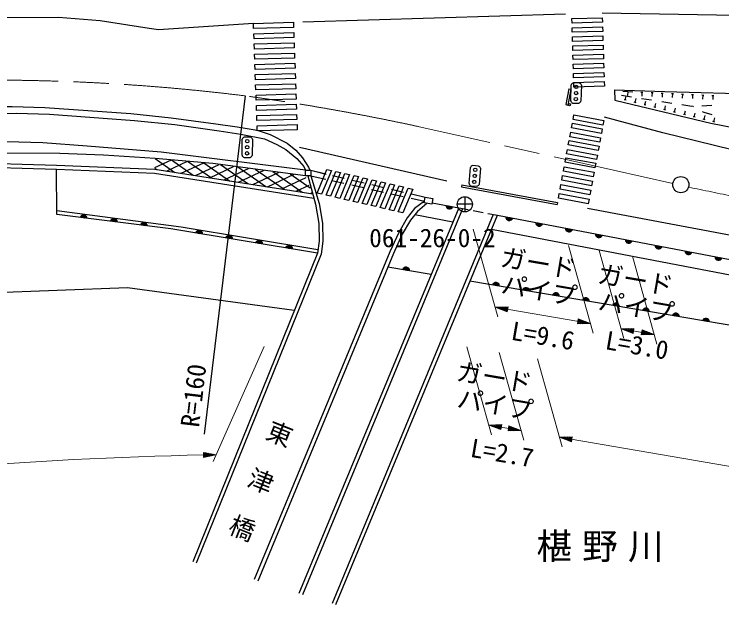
# Model space of a CAD drawing. Units: millimetres, scale not verified. Extents: x 40000 to 680000, y 20000 to 380000.
# Drawn here: x 303807 to 373598, y 256366 to 315126 of the extents above; entities that cross this region are included whole.
import ezdxf
from ezdxf.enums import TextEntityAlignment as Align

# ---------------------------------------------------------------- set-up
doc = ezdxf.new("R2010")
doc.units = ezdxf.units.MM
doc.header["$LTSCALE"] = 1000
doc.linetypes.add('CHAIN', pattern=[18.5, 12, -1.5, 3.5, -1.5])
for name, color, linetype, lineweight in [('M-BGD', 7, 'Continuous', 25), ('M-BMK', 2, 'CHAIN', 13), ('M-BMK-OTRS', 5, 'Continuous', 25), ('M-BMK-SRVR', 3, 'Continuous', 25), ('M-STR-HTXT', 7, 'Continuous', 13), ('M-STR-STRC', 7, 'Continuous', 25)]:
    doc.layers.add(name, color=color, linetype=linetype, lineweight=lineweight)
doc.styles.add('@ＭＳ ゴシック', font='')
doc.styles.add('ＭＳ ゴシック', font='')
doc.styles.get('@ＭＳ ゴシック').set_extended_font_data('@MS Gothic')
doc.styles.get('ＭＳ ゴシック').set_extended_font_data('MS Gothic')

msp = doc.modelspace()

# ---------------------------------------------------------------- linework, layer by layer
at = {"layer": 'M-BGD'}
for p, q in [((358196, 315124), (332289, 314347)), ((358809, 314686), (361808, 314776)), ((361808, 314776), (361822, 314326)), ((358823, 314236), (358809, 314686)), ((361822, 314326), (358823, 314236)), ((358836, 313786), (361835, 313876)), ((358850, 313336), (358836, 313786)), ((361849, 313426), (358850, 313336)), ((361835, 313876), (361849, 313426)), ((358863, 312887), (361862, 312977)), ((358877, 312437), (358863, 312887)), ((361862, 312977), (361876, 312527)), ((361876, 312527), (358877, 312437)), ((358890, 311987), (361889, 312077)), ((358904, 311537), (358890, 311987)), ((361889, 312077), (361903, 311627)), ((361903, 311627), (358904, 311537)), ((358917, 311087), (361916, 311177)), ((358931, 310638), (358917, 311087)), ((361930, 310728), (358931, 310638)), ((361916, 311177), (361930, 310728)), ((358944, 310188), (361943, 310278)), ((358958, 309738), (358944, 310188)), ((361943, 310278), (361957, 309828)), ((361957, 309828), (358958, 309738)), ((358971, 309288), (361970, 309378)), ((358985, 308838), (358971, 309288)), ((361970, 309378), (361984, 308928)), ((361984, 308928), (358985, 308838)), ((358998, 308389), (361997, 308479)), ((359012, 307939), (358998, 308389)), ((362011, 308029), (359012, 307939)), ((361997, 308479), (362011, 308029)), ((358517, 307771), (358222, 306198)), ((358713, 307734), (358418, 306162)), ((358517, 307771), (358713, 307734)), ((363022, 307647), (363053, 306644)), ((363711, 307122), (364699, 306968)), ((363823, 307524), (364822, 307477)), ((364322, 307500), (364303, 307101)), ((365621, 307439), (365821, 307429)), ((365721, 307434), (365702, 307035)), ((366620, 307392), (366819, 307382)), ((366720, 307387), (366701, 306987)), ((367619, 307344), (367818, 307335)), ((367718, 307340), (367700, 306940)), ((368617, 307297), (368817, 307288)), ((368717, 307292), (368698, 306893)), ((369616, 307250), (369816, 307240)), ((369716, 307245), (369697, 306846)), ((370615, 307203), (370815, 307193)), ((370715, 307198), (370696, 306798)), ((371614, 307155), (371814, 307146)), ((371714, 307151), (371695, 306751)), ((372613, 307108), (372813, 307099)), ((372713, 307103), (372694, 306704)), ((364175, 306629), (363981, 306678)), ((364078, 306653), (364176, 307041)), ((365145, 306386), (364951, 306434)), ((365048, 306410), (365146, 306798)), ((365687, 306815), (366676, 306661)), ((366019, 306169), (366114, 306558)), ((367664, 306507), (368652, 306353)), ((358222, 306198), (358418, 306162)), ((366116, 306146), (365922, 306193)), ((367087, 305908), (366893, 305955)), ((366990, 305932), (367085, 306320)), ((368059, 305670), (367864, 305717)), ((367962, 305694), (368057, 306082)), ((368933, 305456), (369028, 305844)), ((369640, 306200), (370628, 306046)), ((370801, 305980), (370700, 306035)), ((371625, 306089), (372624, 306148)), ((358928, 304739), (359011, 305181)), ((359011, 305181), (361959, 304628)), ((369030, 305432), (368836, 305479)), ((370001, 305194), (369807, 305242)), ((369904, 305218), (369999, 305606)), ((370973, 304956), (370778, 305004)), ((370875, 304980), (370971, 305368)), ((371864, 305409), (371682, 305507)), ((371847, 304742), (371942, 305130)), ((372632, 305210), (371864, 305409)), ((358775, 303923), (358858, 304366)), ((358858, 304366), (361807, 303813)), ((361877, 304186), (358928, 304739)), ((361959, 304628), (361877, 304186)), ((371944, 304718), (371750, 304766)), ((372915, 304480), (372721, 304528)), ((372818, 304504), (372913, 304893)), ((361724, 303370), (358775, 303923)), ((361807, 303813), (361724, 303370)), ((358609, 303039), (358692, 303481)), ((361558, 302486), (358609, 303039)), ((358692, 303481), (361641, 302928)), ((361641, 302928), (361558, 302486)), ((358456, 302223), (358539, 302665)), ((361405, 301670), (358456, 302223)), ((358539, 302665), (361488, 302112)), ((346463, 298646), (331932, 301971)), ((358290, 301338), (358373, 301781)), ((358373, 301781), (361322, 301228)), ((361488, 302112), (361405, 301670)), ((317716, 300889), (319667, 299523)), ((358137, 300523), (358220, 300965)), ((358220, 300965), (361169, 300412)), ((361239, 300786), (358290, 301338)), ((361322, 301228), (361239, 300786)), ((317686, 299992), (319310, 300750)), ((318847, 299651), (320904, 300611)), ((319310, 300750), (321461, 299244)), ((320265, 299430), (322498, 300472)), ((320904, 300611), (323255, 298965)), ((321684, 299210), (324041, 300309)), ((322498, 300472), (325049, 298686)), ((323103, 298989), (325517, 300115)), ((324144, 300296), (326843, 298407)), ((361086, 299970), (358137, 300523)), ((361169, 300412), (361086, 299970)), ((308021, 295358), (307968, 299836)), ((317684, 299935), (317873, 299802)), ((324522, 298768), (326992, 299921)), ((325863, 300069), (328638, 298128)), ((325941, 298547), (328467, 299726)), ((327360, 298327), (329943, 299532)), ((327582, 299843), (330432, 297849)), ((329301, 299616), (332226, 297570)), ((333066, 299726), (334416, 299408)), ((333415, 299631), (334583, 299356)), ((333684, 297466), (334655, 299809)), ((335100, 299707), (334129, 297365)), ((334574, 297263), (335544, 299605)), ((334655, 299809), (335100, 299707)), ((335989, 299504), (335019, 297161)), ((335544, 299605), (335989, 299504)), ((357972, 299638), (358054, 300081)), ((360920, 299085), (357972, 299638)), ((358054, 300081), (361003, 299528)), ((361003, 299528), (360920, 299085)), ((328779, 298106), (331418, 299338)), ((330198, 297885), (332603, 299007)), ((331020, 299390), (333011, 297996)), ((333056, 299182), (334366, 298889)), ((333367, 299121), (334537, 298859)), ((335146, 298714), (336317, 298451)), ((335194, 299224), (336362, 298949)), ((335464, 297059), (336434, 299402)), ((336879, 299300), (335909, 296957)), ((336354, 296856), (337324, 299198)), ((336434, 299402), (336879, 299300)), ((337769, 299096), (336799, 296754)), ((337141, 298766), (338309, 298490)), ((337244, 296652), (338214, 298995)), ((337324, 299198), (337769, 299096)), ((338659, 298893), (337688, 296550)), ((338133, 296448), (339104, 298791)), ((338214, 298995), (338659, 298893)), ((339104, 298791), (339549, 298689)), ((357806, 298754), (357889, 299196)), ((360754, 298201), (357806, 298754)), ((357889, 299196), (360837, 298643)), ((331616, 297664), (332903, 298265)), ((337098, 298276), (338269, 298014)), ((339549, 298689), (338578, 296347)), ((339023, 296245), (339994, 298587)), ((339088, 298307), (340256, 298032)), ((340438, 298486), (339468, 296143)), ((339913, 296041), (340883, 298384)), ((339994, 298587), (340438, 298486)), ((341328, 298282), (340358, 295939)), ((340803, 295838), (341773, 298180)), ((340883, 298384), (341328, 298282)), ((342218, 298078), (341248, 295736)), ((341773, 298180), (342218, 298078)), ((347954, 298305), (347917, 298108)), ((347917, 298108), (357353, 296339)), ((347954, 298305), (357390, 296536)), ((357640, 297869), (357723, 298311)), ((357723, 298311), (360671, 297759)), ((360837, 298643), (360754, 298201)), ((333035, 297444), (333203, 297522)), ((334129, 297365), (333684, 297466)), ((339049, 297839), (340220, 297576)), ((341001, 297401), (342172, 297139)), ((341035, 297848), (342203, 297573)), ((341693, 295634), (342663, 297977)), ((343108, 297875), (342138, 295532)), ((342663, 297977), (343108, 297875)), ((342981, 297390), (344331, 297071)), ((357474, 296985), (357557, 297427)), ((357557, 297427), (360506, 296874)), ((360588, 297316), (357640, 297869)), ((360671, 297759), (360588, 297316)), ((335019, 297161), (334574, 297263)), ((335909, 296957), (335464, 297059)), ((336799, 296754), (336354, 296856)), ((337688, 296550), (337244, 296652)), ((342952, 296964), (344262, 296670)), ((360423, 296432), (357474, 296985)), ((360506, 296874), (360423, 296432)), ((347647, 296029), (331886, 257980)), ((332271, 257865), (348048, 295952)), ((338578, 296347), (338133, 296448)), ((339468, 296143), (339023, 296245)), ((340358, 295939), (339913, 296041)), ((345024, 296529), (347647, 296029)), ((347647, 296029), (348571, 295852)), ((357390, 296536), (357353, 296339)), ((351058, 295378), (335160, 256999)), ((335545, 256883), (351459, 295302)), ((341248, 295736), (340803, 295838)), ((342138, 295532), (341693, 295634)), ((347063, 294620), (343312, 295339)), ((349062, 295759), (350044, 295571)), ((350535, 295478), (351459, 295302)), ((351459, 295302), (442739, 277893)), ((442458, 276339), (350874, 293890)), ((344919, 289443), (340664, 290168)), ((441841, 272933), (348761, 288789))]:
    msp.add_line(p, q, dxfattribs=at)
for points in [[(421968, 319425), (416357, 317951), (411368, 316752), (406716, 315723), (402313, 315288), (397448, 314862), (390008, 314746), (361794, 315225)], [(327406, 314205), (318049, 313565), (317108, 313725), (312296, 314462), (308176, 314799), (301536, 314764), (290030, 313885), (282164, 312722), (273020, 310920), (266078, 309570), (258105, 308372), (245339, 306445), (219931, 302734), (208727, 301056), (185485, 297381), (183851, 297834), (182129, 298615), (180620, 299964), (179483, 301740), (178844, 303374), (178453, 305016), (177761, 306525), (176891, 307946), (175737, 309224)], [(363022, 307647), (367965, 307511), (377554, 307228), (383723, 307017), (388364, 306980), (393239, 307242), (399117, 307890), (405330, 309032), (410553, 310298), (413216, 311018), (418730, 312822), (424070, 315005)], [(363053, 306644), (363178, 306602), (372519, 304361), (382821, 302361), (402158, 298410), (407338, 297472)], [(72191, 272556), (78204, 273398), (95588, 276009), (108565, 277959), (114842, 278877), (132298, 281521), (143568, 283190), (152703, 284556), (155669, 285029), (197252, 291252), (218808, 294519), (224896, 295411), (274867, 302989), (278592, 303617), (283003, 304289), (289475, 304953), (298708, 305337), (304053, 305354), (307289, 305266), (315661, 304635), (319656, 304245), (324015, 303619), (326150, 303299)], [(444600, 288165), (417915, 293100), (395952, 297139), (385831, 299119), (376243, 301338), (367773, 303425), (363246, 304641), (362025, 304980)], [(326150, 303299), (328489, 302824), (329705, 302283), (330602, 301772), (331676, 300884), (332369, 300103), (332537, 299735)], [(332537, 299735), (318302, 301506), (311004, 302092), (306636, 302429), (300653, 302607), (291153, 302447), (286856, 302269), (278422, 301417), (252641, 297316), (227085, 293634), (221258, 292826)], [(317716, 300889), (312620, 301217), (308323, 301368), (291881, 301404), (283714, 300916), (280713, 300596)], [(332528, 299191), (323415, 300392), (317716, 300889)], [(228984, 291485), (232229, 291640), (244142, 293395), (262802, 296174), (281027, 298853), (288681, 299597), (294191, 299934), (298914, 300111), (307971, 299836), (317641, 299438), (333365, 296988)], [(229168, 291727), (232187, 291958), (244083, 293787), (262744, 296565), (280979, 299246), (288650, 299992), (294172, 300330), (298912, 300507), (307986, 300232), (317680, 299832), (333248, 297411)], [(332756, 299187), (333536, 296370), (333838, 294488), (333891, 292748), (333714, 291541), (321427, 261116)], [(333056, 299182), (333893, 296448), (334202, 294523), (334257, 292727), (334068, 291444), (321765, 260980)], [(344262, 296670), (343293, 295944), (342574, 295038), (341730, 293591), (340860, 291665), (327472, 259345)], [(344503, 296463), (343568, 295661), (342898, 294817), (342079, 293412), (341220, 291509), (327834, 259195)], [(360338, 295983), (413708, 285976), (423868, 283944), (443171, 280273)], [(308016, 295749), (320290, 294133), (333767, 291902)], [(333714, 291541), (319260, 293938), (308021, 295358)], [(331428, 285880), (314986, 288139), (301065, 287589), (288565, 286985), (270135, 285476), (249219, 282546), (233097, 279439), (228232, 278409), (213601, 275266), (207599, 273988), (189844, 268999), (170419, 264293), (158665, 261737), (142969, 258594), (138177, 257754)]]:
    msp.add_lwpolyline(points, dxfattribs=at)
for points in [[(327406, 314205), (331342, 314321), (331360, 313821), (327424, 313705)], [(327442, 313195), (331378, 313312), (331396, 312812), (327460, 312696)], [(327478, 312186), (331414, 312302), (331432, 311803), (327496, 311686)], [(327514, 311177), (331451, 311293), (331468, 310793), (327532, 310677)], [(327550, 310167), (331487, 310284), (331504, 309784), (327568, 309668)], [(327586, 309158), (331523, 309274), (331540, 308775), (327604, 308658)], [(327622, 308149), (331559, 308265), (331577, 307766), (327640, 307649)], [(327658, 307140), (331595, 307256), (331613, 306756), (327676, 306640)], [(327694, 306130), (331631, 306247), (331649, 305747), (327712, 305631)], [(327730, 305121), (331667, 305237), (331685, 304738), (327748, 304621)], [(327766, 304112), (331703, 304228), (331721, 303728), (327784, 303612)], [(332537, 299735), (333066, 299726), (333056, 299182), (332528, 299191)], [(344331, 297071), (345095, 296938), (344997, 296377), (344234, 296510)]]:
    msp.add_lwpolyline(points, close=True, dxfattribs=at)
msp.add_circle((358576, 306198), 100, dxfattribs=at)
for centre, radius, start, end in [((346741, 296256), 354, 178.0002, 340.40538), ((346741, 296256), 283, 180.22424, 338.18134), ((346741, 296256), 212, 183.97056, 334.43501), ((346741, 296256), 142, 191.68229, 326.72328), ((346741, 296256), 100, 201.99996, 316.40562), ((310658, 294970), 354, 1.59443, 163.9996), ((310658, 294970), 283, 3.81846, 161.77557), ((310658, 294970), 212, 7.56479, 158.02924), ((310658, 294970), 142, 15.27652, 150.31751), ((310658, 294970), 100, 25.59418, 139.99985), ((313634, 294594), 354, 1.59443, 163.9996), ((313634, 294594), 283, 3.81846, 161.77557), ((313634, 294594), 212, 7.56479, 158.02924), ((313634, 294594), 142, 15.27652, 150.31751), ((313634, 294594), 100, 25.59418, 139.99985), ((316610, 294218), 354, 1.59443, 163.9996), ((352635, 295132), 354, 178.0002, 340.40538), ((352635, 295132), 283, 180.22424, 338.18134), ((352635, 295132), 212, 183.97056, 334.43501), ((352635, 295132), 142, 191.68229, 326.72328), ((352635, 295132), 100, 201.99996, 316.40562), ((355582, 294570), 354, 178.0002, 340.40538), ((355582, 294570), 283, 180.22424, 338.18134), ((355582, 294570), 212, 183.97056, 334.43501), ((355582, 294570), 142, 191.68229, 326.72328), ((355582, 294570), 100, 201.99996, 316.40562), ((316610, 294218), 283, 3.81846, 161.77557), ((316610, 294218), 212, 7.56479, 158.02924), ((316610, 294218), 142, 15.27652, 150.31751), ((316610, 294218), 100, 25.59418, 139.99985), ((358529, 294008), 354, 178.0002, 340.40538), ((358529, 294008), 283, 180.22424, 338.18134), ((358529, 294008), 212, 183.97056, 334.43501), ((358529, 294008), 142, 191.68229, 326.72328), ((358529, 294008), 100, 201.99996, 316.40562), ((322039, 293422), 354, 359.38075, 161.78593), ((322039, 293422), 283, 1.60479, 159.56189), ((322039, 293422), 212, 5.35112, 155.81556), ((322039, 293422), 142, 13.06285, 148.10384), ((322039, 293422), 100, 23.38051, 137.78617), ((324998, 292931), 354, 359.38075, 161.78593), ((324998, 292931), 283, 1.60479, 159.56189), ((324998, 292931), 212, 5.35112, 155.81556), ((361476, 293446), 354, 178.0002, 340.40538), ((361476, 293446), 283, 180.22424, 338.18134), ((361476, 293446), 212, 183.97056, 334.43501), ((361476, 293446), 142, 191.68229, 326.72328), ((361476, 293446), 100, 201.99996, 316.40562), ((324998, 292931), 142, 13.06285, 148.10384), ((324998, 292931), 100, 23.38051, 137.78617), ((327958, 292440), 354, 359.38075, 161.78593), ((327958, 292440), 283, 1.60479, 159.56189), ((327958, 292440), 212, 5.35112, 155.81556), ((327958, 292440), 142, 13.06285, 148.10384), ((327958, 292440), 100, 23.38051, 137.78617), ((364423, 292884), 354, 178.0002, 340.40538), ((364423, 292884), 283, 180.22424, 338.18134), ((364423, 292884), 212, 183.97056, 334.43501), ((364423, 292884), 142, 191.68229, 326.72328), ((364423, 292884), 100, 201.99996, 316.40562), ((330918, 291949), 354, 359.38075, 161.78593), ((330918, 291949), 283, 1.60479, 159.56189), ((330918, 291949), 212, 5.35112, 155.81556), ((330918, 291949), 142, 13.06285, 148.10384), ((330918, 291949), 100, 23.38051, 137.78617), ((367370, 292322), 354, 178.0002, 340.40538), ((367370, 292322), 283, 180.22424, 338.18134), ((367370, 292322), 212, 183.97056, 334.43501), ((367370, 292322), 142, 191.68229, 326.72328), ((367370, 292322), 100, 201.99996, 316.40562), ((370317, 291760), 354, 178.0002, 340.40538), ((370317, 291760), 283, 180.22424, 338.18134), ((370317, 291760), 212, 183.97056, 334.43501), ((370317, 291760), 142, 191.68229, 326.72328), ((370317, 291760), 100, 201.99996, 316.40562), ((373263, 291198), 354, 178.0002, 340.40538), ((373263, 291198), 283, 180.22424, 338.18134), ((373263, 291198), 212, 183.97056, 334.43501), ((373263, 291198), 142, 191.68229, 326.72328), ((373263, 291198), 100, 201.99996, 316.40562), ((342446, 289809), 354, 359.13047, 161.53565), ((342446, 289809), 283, 1.35451, 159.31161), ((342446, 289809), 212, 5.10083, 155.56528), ((342446, 289809), 142, 12.81256, 147.85355), ((342446, 289809), 100, 23.13023, 137.53589), ((351319, 288298), 354, 359.13047, 161.53565), ((351319, 288298), 283, 1.35451, 159.31161), ((351319, 288298), 212, 5.10083, 155.56528), ((351319, 288298), 142, 12.81256, 147.85355), ((351319, 288298), 100, 23.13023, 137.53589), ((354276, 287794), 354, 359.13047, 161.53565), ((354276, 287794), 283, 1.35451, 159.31161), ((354276, 287794), 212, 5.10083, 155.56528), ((354276, 287794), 142, 12.81256, 147.85355), ((354276, 287794), 100, 23.13023, 137.53589), ((357233, 287290), 354, 359.13047, 161.53565), ((357233, 287290), 283, 1.35451, 159.31161), ((357233, 287290), 212, 5.10083, 155.56528), ((357233, 287290), 142, 12.81256, 147.85355), ((357233, 287290), 100, 23.13023, 137.53589), ((360191, 286787), 354, 359.13047, 161.53565), ((360191, 286787), 283, 1.35451, 159.31161), ((360191, 286787), 212, 5.10083, 155.56528), ((360191, 286787), 142, 12.81256, 147.85355), ((360191, 286787), 100, 23.13023, 137.53589), ((363148, 286283), 354, 359.13047, 161.53565), ((363148, 286283), 283, 1.35451, 159.31161), ((363148, 286283), 212, 5.10083, 155.56528), ((363148, 286283), 142, 12.81256, 147.85355), ((363148, 286283), 100, 23.13023, 137.53589), ((366106, 285779), 354, 359.13047, 161.53565), ((366106, 285779), 283, 1.35451, 159.31161), ((366106, 285779), 212, 5.10083, 155.56528), ((366106, 285779), 142, 12.81256, 147.85355), ((366106, 285779), 100, 23.13023, 137.53589), ((369063, 285275), 354, 359.13047, 161.53565), ((369063, 285275), 283, 1.35451, 159.31161), ((369063, 285275), 212, 5.10083, 155.56528), ((369063, 285275), 142, 12.81256, 147.85355), ((369063, 285275), 100, 23.13023, 137.53589), ((372020, 284772), 354, 359.13047, 161.53565), ((372020, 284772), 283, 1.35451, 159.31161), ((372020, 284772), 212, 5.10083, 155.56528), ((372020, 284772), 142, 12.81256, 147.85355), ((372020, 284772), 100, 23.13023, 137.53589)]:
    msp.add_arc(centre, radius, start, end, dxfattribs=at)
at = {"layer": 'M-BMK'}
msp.add_line((368761, 298418), (343754, 304022), dxfattribs=at)
for centre, radius, start, end in [((301389, 103788), 204835, 82.9319, 97.59357), ((295614, 82599), 226595, 77.73388, 82.14196), ((681199, 1791012), 1524974, 258.23717, 261.01997)]:
    msp.add_arc(centre, radius, start, end, dxfattribs=at)
at = {"layer": 'M-BMK-OTRS'}
msp.add_line((325788, 304005), (327771, 303671), dxfattribs=at)
for points in [[(274583, 303859), (278308, 304487), (282626, 305080), (289145, 305673), (298374, 306011), (303623, 306011), (306841, 305927), (315307, 305334), (319287, 304911), (323689, 304318), (325788, 304005)], [(327771, 303671), (329041, 303248), (330734, 302401), (331581, 301724), (332258, 300962), (332851, 300031), (332952, 299728)]]:
    msp.add_lwpolyline(points, dxfattribs=at)
at = {"layer": 'M-BMK-SRVR'}
for p, q in [((326594, 307067), (322553, 273695)), ((348250, 297118), (348250, 295618)), ((349000, 296368), (347500, 296368))]:
    msp.add_line(p, q, dxfattribs=at)
for centre, radius in [((369553, 298304), 800), ((348250, 296368), 750)]:
    msp.add_circle(centre, radius, dxfattribs=at)
at = {"layer": 'M-STR-HTXT'}
for p, q in [((349086, 293928), (351508, 285260)), ((358476, 292319), (360899, 283651)), ((361507, 291800), (363930, 283132)), ((364779, 291240), (367201, 282572)), ((351239, 286223), (352513, 286258)), ((351239, 286223), (360629, 284614)), ((351239, 286223), (352429, 285765)), ((351239, 286223), (352471, 286012)), ((352479, 286061), (351494, 286230)), ((351748, 286237), (352488, 286110)), ((352496, 286160), (352003, 286244)), ((352258, 286251), (352505, 286209)), ((352429, 285765), (352513, 286258)), ((352462, 285963), (351477, 286131)), ((351715, 286040), (352454, 285913)), ((352446, 285864), (351953, 285948)), ((352191, 285857), (352437, 285815)), ((359440, 285072), (359355, 284579)), ((359389, 284776), (360375, 284607)), ((360629, 284614), (359397, 284826)), ((359406, 284875), (360391, 284706)), ((360153, 284797), (359414, 284924)), ((359423, 284973), (359916, 284889)), ((359678, 284980), (359431, 285023)), ((360629, 284614), (359440, 285072)), ((360629, 284614), (359355, 284579)), ((359610, 284586), (359364, 284628)), ((359372, 284678), (359865, 284593)), ((360120, 284600), (359380, 284727)), ((363660, 284095), (364935, 284131)), ((363660, 284095), (366932, 283535)), ((363660, 284095), (364850, 283638)), ((363660, 284095), (364892, 283884)), ((364901, 283934), (363915, 284102)), ((364170, 284109), (364909, 283983)), ((364918, 284032), (364425, 284117)), ((364680, 284124), (364926, 284081)), ((364850, 283638), (364935, 284131)), ((364884, 283835), (363898, 284004)), ((364136, 283912), (364876, 283786)), ((364867, 283736), (364374, 283821)), ((364612, 283729), (364859, 283687)), ((365742, 283992), (365658, 283500)), ((366932, 283535), (365658, 283500)), ((365913, 283507), (365666, 283549)), ((365675, 283598), (366167, 283514)), ((366422, 283521), (365683, 283647)), ((365691, 283697), (366677, 283528)), ((366932, 283535), (365700, 283746)), ((365708, 283795), (366694, 283626)), ((366456, 283718), (365717, 283845)), ((365725, 283894), (366218, 283809)), ((365980, 283901), (365734, 283943)), ((366932, 283535), (365742, 283992)), ((328463, 282353), (323432, 270995)), ((348460, 282304), (350882, 273636)), ((351634, 281761), (354056, 273093)), ((355424, 281111), (357847, 272443)), ((350613, 274599), (351887, 274635)), ((350613, 274599), (353787, 274056)), ((350613, 274599), (351803, 274142)), ((350613, 274599), (351845, 274388)), ((351837, 274339), (350851, 274508)), ((351853, 274438), (350868, 274606)), ((351089, 274416), (351828, 274290)), ((351123, 274614), (351862, 274487)), ((351820, 274241), (351327, 274325)), ((351870, 274536), (351377, 274621)), ((351632, 274628), (351879, 274586)), ((351803, 274142), (351887, 274635)), ((352597, 274513), (352513, 274020)), ((352564, 274316), (353549, 274147)), ((353311, 274239), (352572, 274365)), ((352581, 274415), (353073, 274330)), ((352835, 274422), (352589, 274464)), ((353787, 274056), (352597, 274513)), ((351565, 274233), (351811, 274191)), ((353787, 274056), (352513, 274020)), ((352768, 274027), (352521, 274070)), ((352530, 274119), (353023, 274034)), ((353278, 274042), (352538, 274168)), ((352547, 274217), (353532, 274049)), ((353787, 274056), (352555, 274267)), ((357578, 273407), (358852, 273442)), ((357578, 273407), (438250, 259589)), ((357578, 273407), (358767, 272949)), ((357578, 273407), (358810, 273196)), ((358801, 273146), (357815, 273315)), ((358818, 273245), (357832, 273414)), ((358053, 273224), (358793, 273097)), ((358087, 273421), (358826, 273294)), ((358784, 273048), (358291, 273132)), ((358835, 273343), (358342, 273428)), ((358529, 273041), (358776, 272998)), ((358597, 273435), (358843, 273393)), ((358767, 272949), (358852, 273442)), ((323731, 271671), (322477, 271901)), ((322477, 271901), (322486, 271401)), ((322728, 271855), (322478, 271851)), ((322479, 271801), (322979, 271809)), ((323230, 271763), (322480, 271751)), ((322481, 271701), (323480, 271717)), ((323731, 271671), (322481, 271651)), ((322482, 271601), (323482, 271617)), ((323233, 271563), (322483, 271551)), ((322484, 271501), (322984, 271509)), ((323731, 271671), (322486, 271401)), ((322735, 271455), (322485, 271451))]:
    msp.add_line(p, q, dxfattribs=at)
msp.add_arc((330206, -121209), 392934, 91.12647, 106.07271, dxfattribs=at)
at = {"layer": 'M-STR-STRC'}
for p, q in [((358692, 306566), (358753, 308165)), ((359560, 308334), (358961, 308357)), ((359752, 308126), (359691, 306527)), ((358884, 306358), (359483, 306335)), ((327101, 302993), (326501, 303001)), ((326278, 301203), (326299, 302803)), ((327298, 302790), (327278, 301191)), ((326475, 301001), (327075, 300993)), ((349612, 300145), (349014, 300193)), ((348669, 298415), (348799, 300010)), ((349795, 299929), (349665, 298334)), ((348852, 298200), (349450, 298151))]:
    msp.add_line(p, q, dxfattribs=at)
for centre in [(359245, 307946), (359222, 307346), (359199, 306747), (326796, 302597), (326780, 301397), (326788, 301997), (349281, 299770), (349183, 298574), (349232, 299172)]:
    msp.add_circle(centre, 167, dxfattribs=at)
for centre, radius, start, end in [((359044, 308059), 310, 105.61684, 159.97797), ((359460, 308048), 302, 14.92301, 70.6718), ((358997, 306655), 318, 196.36763, 249.22717), ((359392, 306642), 320, 286.59399, 339.00082), ((326592, 302705), 310, 107.08172, 161.44285), ((327008, 302705), 302, 16.38789, 72.13668), ((326580, 301301), 318, 197.83251, 250.69205), ((326976, 301298), 320, 288.05887, 340.4657), ((349085, 299892), 310, 103.16608, 157.52721), ((349500, 299864), 302, 12.47225, 68.22104), ((348977, 298492), 318, 193.91688, 246.77642), ((349372, 298462), 320, 284.14323, 336.55007)]:
    msp.add_arc(centre, radius, start, end, dxfattribs=at)

# ---------------------------------------------------------------- texts
at = {"layer": 'M-BGD', "style": '@ＭＳ ゴシック'}
msp.add_text('東\u3000津\u3000橋', height=1833, rotation=248.339, dxfattribs=at).set_placement((328125, 269105), align=Align.MIDDLE_CENTER)
at = {"layer": 'M-BGD', "insert": (362086, 261052), "char_height": 2566, "attachment_point": 8, "style": 'ＭＳ ゴシック'}
msp.add_mtext('\\T1.29;椹野川', dxfattribs=at)
at = {"layer": 'M-BMK-SRVR', "style": 'ＭＳ ゴシック'}
msp.add_text('061-26-0-2', height=1833, dxfattribs=at).set_placement((338821, 291589), align=Align.BOTTOM_LEFT)
msp.add_text('R=160', height=1833, rotation=83.234, dxfattribs=at).set_placement((321118, 274413), align=Align.MIDDLE_LEFT)
at = {"layer": 'M-STR-HTXT', "style": 'ＭＳ ゴシック'}
for s, p in [('ガード', (355259, 289125)), ('ガード', (364842, 287484)), ('パイプ', (355341, 286453)), ('パイプ', (364924, 284811)), ('L=9.6', (355703, 281956)), ('L=3.0', (364989, 281023)), ('ガード', (350926, 277869)), ('パイプ', (351008, 275197)), ('L=2.7', (351684, 270405))]:
    msp.add_text(s, height=1833, rotation=350.281, dxfattribs=at).set_placement(p, align=Align.BOTTOM_CENTER)

doc.saveas('drawing.dxf')
